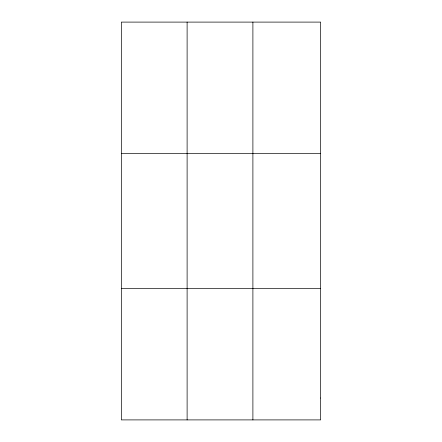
<?xml version="1.0" encoding="UTF-8"?>
<svg xmlns="http://www.w3.org/2000/svg" width="442" height="442" viewBox="0 0 442 442"><rect width="100%" height="100%" fill="white"/><g stroke="black" fill="none" stroke-linecap="round" stroke-linejoin="round"><path stroke-width="0.66" d="M187.11 22.1L187.11 419.9M252.896 22.1L252.896 419.9M121.329 153.374L320.671 153.374M121.329 288.626L320.671 288.626M320.671 398.021L320.671 419.9L121.329 419.9L121.329 22.1L320.671 22.1L320.671 398.021"/></g></svg>
